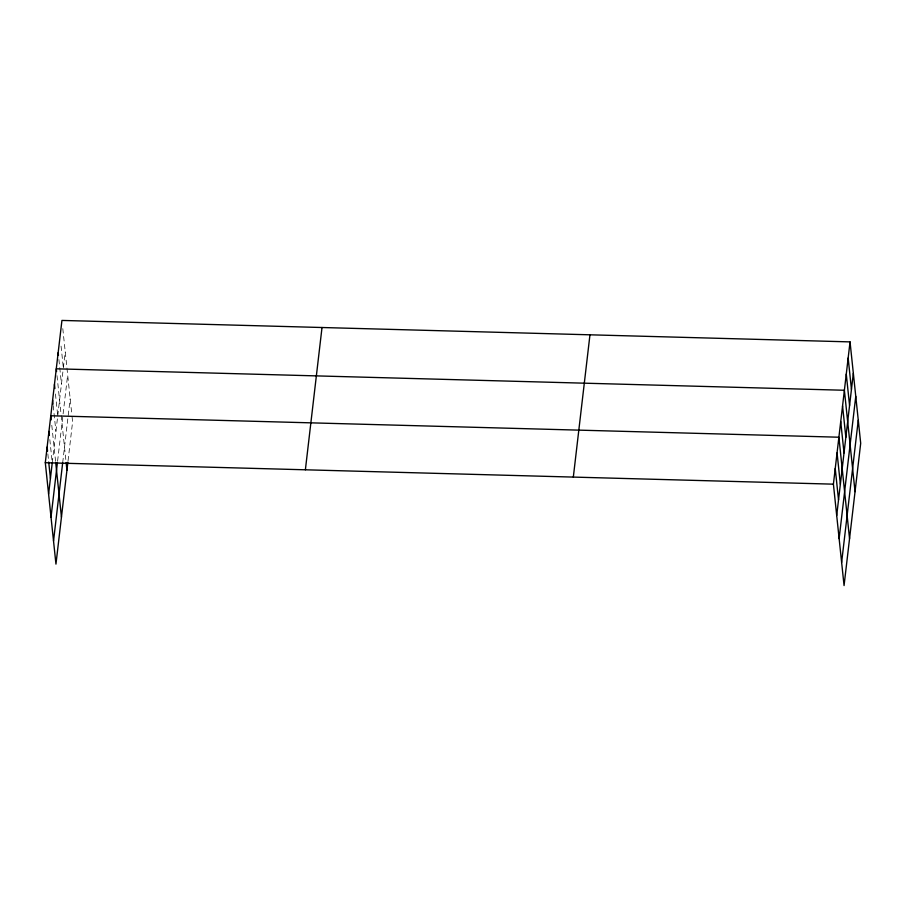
<?xml version="1.0" encoding="UTF-8"?>
<svg xmlns="http://www.w3.org/2000/svg" width="906" height="906" viewBox="0 0 906 906"><rect width="100%" height="100%" fill="white"/><g stroke="black" fill="none" stroke-linecap="round" stroke-linejoin="round"><path stroke-width="0.68" stroke-dasharray="4.53 3.4" d="M52.254 462.762L57.44 418.425M57.746 415.809L63.035 370.599M63.352 367.915L65.232 351.788M57.588 461.097L62.956 415.208M63.103 413.872L67.667 374.903M62.684 462.74L70.17 398.719M68.041 460.803L72.593 421.834L71.925 415.412M62.797 328.606L71.789 414.121M61.053 346.103L63.205 366.545M58.89 359.501L59.603 366.318M59.751 367.677L61.461 384.031M56.999 375.628L61.064 414.291M61.2 415.571L65.991 461.222M55.459 393.997L57.599 414.45M53.194 405.56L55.923 431.46M51.789 425.299L55.572 461.245M49.819 439.591L52.118 461.403M47.848 453.883L48.562 460.701"/><path stroke-width="1.36" d="M67.882 462.139L55.957 564.11L45.3 462.717L61.936 320.43L850.043 341.89L860.7 443.283L844.064 585.57L833.407 484.166L850.043 341.89M48.596 494.064L52.254 462.762M51.019 517.179L57.429 462.4M53.533 540.995L62.684 462.74M305.379 469.795L322.015 327.508M573.328 477.088L589.965 334.812M836.702 515.525L853.339 373.238M839.126 538.64L855.762 396.352M841.629 562.456L858.265 420.169M45.3 462.717L833.407 484.166M848.152 358.017L851.447 389.365M846.272 374.133L849.568 405.492M855.038 491.664L844.381 390.26L56.285 368.81L56.568 371.539M842.557 405.911L845.853 437.27M840.723 421.562L844.018 452.921M849.545 538.617L838.888 437.213L50.793 415.763L51.223 419.852M837.065 452.864L840.36 484.223M835.23 468.515L838.526 499.874M58.165 352.683L58.46 355.412M66.127 462.502L66.942 470.203M54.451 384.461L54.881 388.549M52.627 400.112L53.046 404.201M55.708 462.524L61.449 517.156M48.958 431.415L49.388 435.503M47.135 447.066L47.565 451.154M48.709 462.06L50.43 478.413"/></g></svg>
